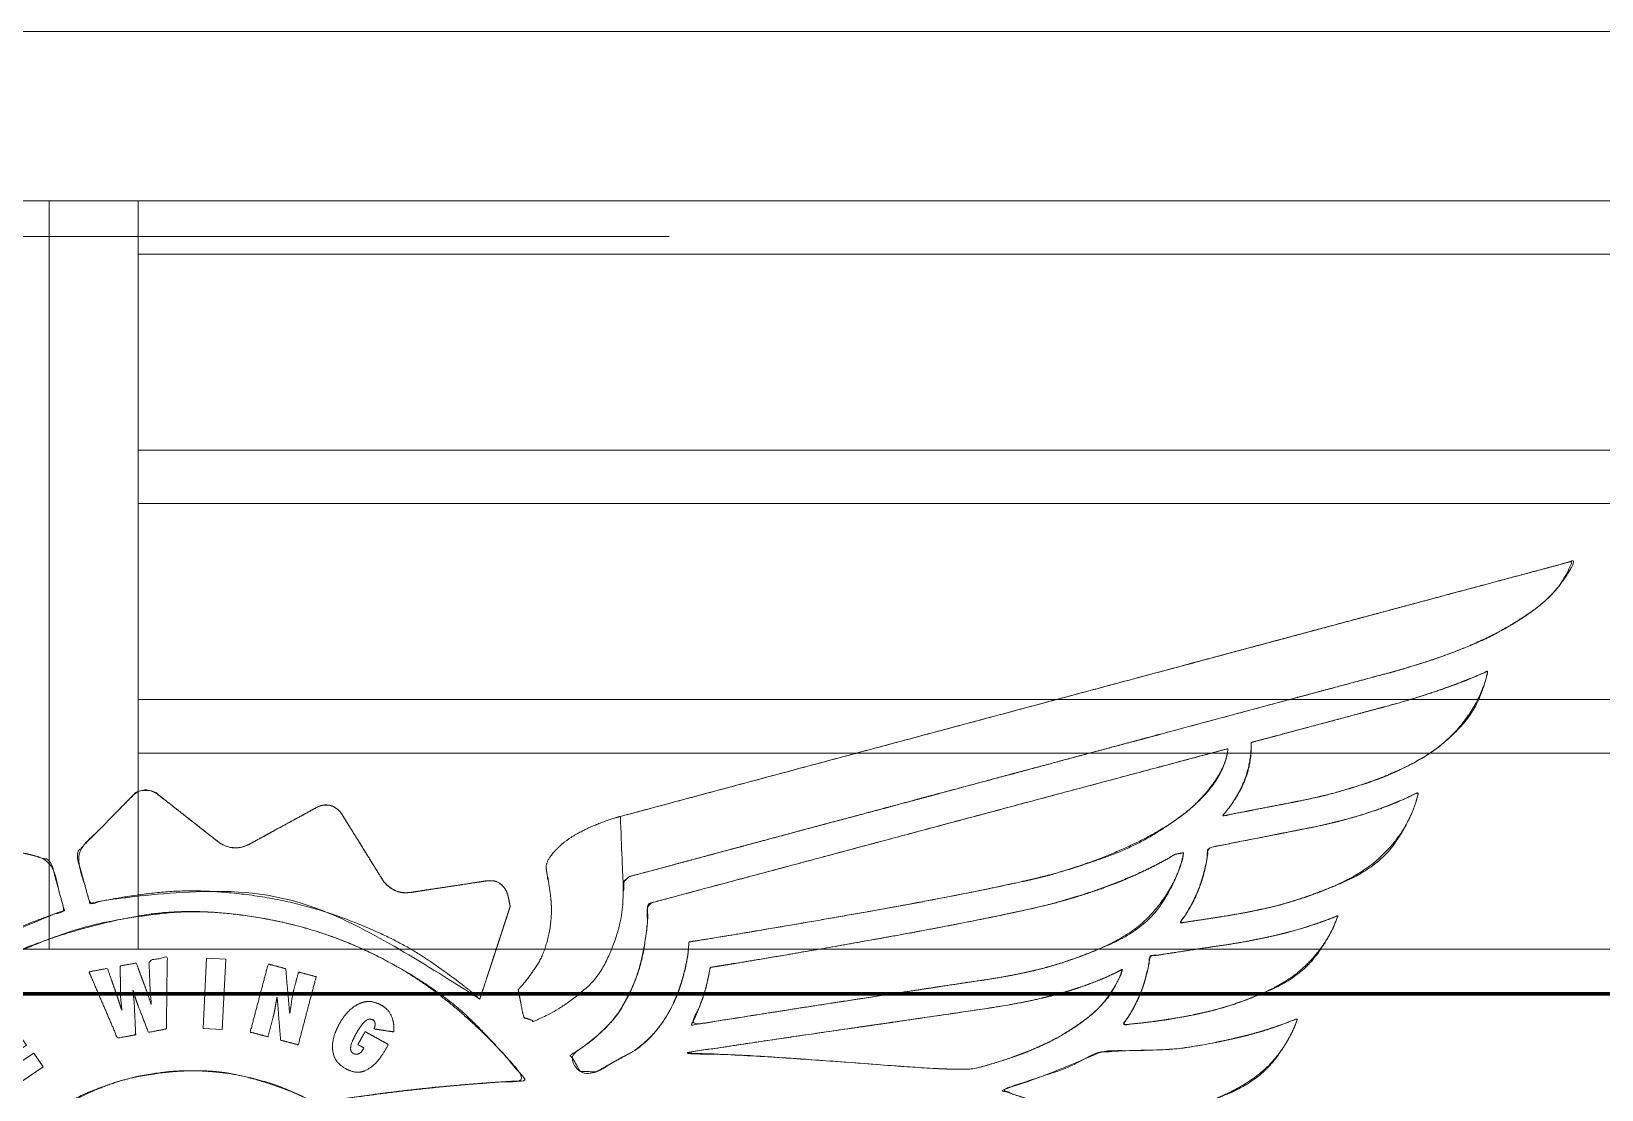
# Model space of a CAD drawing. Header units: millimetres. Extents: x -159872 to 386485, y -250577 to 158966.
# Drawn here: x 233226 to 234989, y -11558 to -10370 of the extents above; entities that cross this region are included whole.
import ezdxf

# ---------------------------------------------------------------- set-up
doc = ezdxf.new("R2010")
doc.units = ezdxf.units.MM
for name, color, linetype, lineweight in [('Layer 1', 7, 'Continuous', 25), ('LDS-elevation', 7, 'Continuous', 9), ('LDS-vport', 100, 'Continuous', 18)]:
    doc.layers.add(name, color=color, linetype=linetype, lineweight=lineweight)

# ---------------------------------------------------------------- blocks, each defined once
blk = doc.blocks.new('Group-236')
at = {"layer": 'Layer 1', "color": 250, "linetype": 'Continuous', "lineweight": 5, "transparency": 33554687, "flags": 128}
for points in [[(172766.6, 24967.5), (172745.3, 24968.6), (172749.3, 25047.5), (172770.7, 25046.4)], [(172516.5, 24965), (172522.7, 24955.9), (172536.3, 24965.2), (172546.8, 24949.8), (172533.2, 24940.5), (172540, 24930.5), (172555.2, 24940.9), (172565.7, 24925.5), (172532.9, 24903.1), (172488.3, 24968.3), (172521.1, 24990.7), (172531.6, 24975.3)]]:
    blk.add_lwpolyline(points, close=True, dxfattribs=at)
at = {"layer": 'Layer 1', "color": 250, "linetype": 'Continuous', "lineweight": 5, "transparency": 33554687}
for points, knots in [([(173213.9, 25206.4), (173211.8, 25205.9), (173209.7, 25205.3), (173172.2, 25193.9), (173149.9, 25176.8), (173148.9, 25175.8), (173147.8, 25174.9), (173146.7, 25173.9), (173145.7, 25172.9), (173128.8, 25157.5), (173132.6, 25136), (173132, 25138.2), (173132, 25137.3), (173132.1, 25136.7), (173132.3, 25136), (173132.5, 25136.1), (173132.7, 25136.1), (173132.8, 25135.8), (173132.8, 25135.4), (173132.8, 25136.2), (173133.1, 25134), (173132, 25141.6), (173138.4, 25096.9), (173128.9, 25052), (173109.6, 25023.5), (173101.3, 25014.2), (173100.2, 25013.1), (173099.1, 25012), (173099.2, 25011.4), (173099.4, 25010.8), (173101.7, 24999.5), (173105.2, 24979.9), (173108.4, 24980), (173116.3, 24977), (173114.8, 24975.3), (173151.9, 24993.3), (173178, 25016), (173179.2, 25017.2), (173180.4, 25018.5), (173183.3, 25021.4), (173186.2, 25024.4), (173200, 25044.3), (173215.4, 25089.5), (173217.3, 25120), (173217.2, 25126), (173217.2, 25126), (173217.1, 25126.1), (173217.1, 25126.5), (173217.1, 25127), (173217.3, 25133.7), (173223.9, 25138.5), (173222.8, 25138.6), (173233.9, 25141.6), (173256.1, 25147.5), (173296.5, 25158.4), (173336.8, 25169.2), (173404.8, 25187.4), (173472.8, 25205.6), (173554.8, 25227.6), (173636.7, 25249.6), (173722.5, 25272.5), (173808.3, 25295.5), (173878.3, 25314.3), (173948.4, 25333.1), (173999.7, 25346.8), (174051, 25360.6), (174058.2, 25362.5), (174065.4, 25364.5), (174074.1, 25366.7), (174082.7, 25368.9), (174164.8, 25393.3), (174233.8, 25432.5), (174264.8, 25459), (174288.5, 25495.4), (174275.5, 25490.8), (174233.3, 25479.6), (174120.2, 25449.3), (174043.9, 25428.9), (173962.1, 25406.9), (173880.3, 25385), (173547.1, 25295.7), (173213.9, 25206.4)], [0, 0, 0, 0.001204, 0.001204, 0.022734, 0.022734, 0.023828, 0.023828, 0.024958, 0.024958, 0.042483, 0.060008, 0.077533, 0.077533, 0.089847, 0.089847, 0.093318, 0.093318, 0.100451, 0.100451, 0.114544, 0.128637, 0.142729, 0.156822, 0.170915, 0.185007, 0.185007, 0.186785, 0.186785, 0.187455, 0.187455, 0.200573, 0.213691, 0.226809, 0.239927, 0.253046, 0.266164, 0.266164, 0.266831, 0.266831, 0.268395, 0.268395, 0.277622, 0.286849, 0.296076, 0.296076, 0.296107, 0.296107, 0.296852, 0.296852, 0.307039, 0.317226, 0.327412, 0.337599, 0.337599, 0.356128, 0.356128, 0.387366, 0.387366, 0.425007, 0.425007, 0.464395, 0.464395, 0.496573, 0.496573, 0.520146, 0.520146, 0.523456, 0.523456, 0.527407, 0.527407, 0.565402, 0.603398, 0.641393, 0.679389, 0.717385, 0.75538, 0.793376, 0.793376, 0.834108, 0.834108, 1, 1, 1]), ([(173922.2, 25289.4), (173922.3, 25288.1), (173922.3, 25286.7), (173921.9, 25245.3), (173891.9, 25209.3), (173890.8, 25208.1), (173889.8, 25206.9), (173891, 25207.2), (173892.3, 25207.4), (173929.7, 25214.7), (173968.6, 25222.2), (173969.9, 25222.5), (173971.2, 25222.7), (173971.8, 25222.9), (173972.4, 25223), (173990, 25226.4), (174006.8, 25230.5), (174007.4, 25230.7), (174007.9, 25230.8), (174012.7, 25232), (174017.5, 25233.3), (174100.4, 25256.6), (174173.9, 25319.3), (174186.7, 25363), (174187.3, 25366.3), (174187.9, 25369.6), (174186.4, 25368.9), (174184.8, 25368.1), (174136.2, 25347.1), (174078.6, 25331.2), (174076.6, 25330.7), (174074.7, 25330.2), (174072.7, 25329.6), (174070.7, 25329.1), (174008.4, 25312.4), (173927.6, 25290.9), (173924.9, 25290.2), (173922.2, 25289.4)], [0, 0, 0, 0.003065, 0.003065, 0.094433, 0.094433, 0.097521, 0.097521, 0.099997, 0.099997, 0.17429, 0.17429, 0.176778, 0.176778, 0.17791, 0.17791, 0.211557, 0.211557, 0.212682, 0.212682, 0.222312, 0.222312, 0.389758, 0.557204, 0.557204, 0.569494, 0.569494, 0.575865, 0.575865, 0.77024, 0.77024, 0.776726, 0.776726, 0.783434, 0.783434, 0.992994, 0.992994, 1, 1, 1]), ([(173896.2, 25282.5), (173887.5, 25280.2), (173878.9, 25277.9), (173752.5, 25244.1), (173659.2, 25219.2), (173578.5, 25197.6), (173497.9, 25176.1), (173436.3, 25159.6), (173374.8, 25143.2), (173333.9, 25132.2), (173293, 25121.3), (173266.4, 25114.2), (173249, 25109.6), (173247, 25109), (173245, 25108.5), (173245, 25106.8), (173245, 25105.2), (173244.7, 25084.7), (173237, 25037.1), (173220.8, 24999.8), (173209.2, 24982.4), (173206.9, 24979.7), (173204.7, 24977), (173203.8, 24976.1), (173203, 24975.1), (173186.6, 24958.1), (173166.4, 24943.9), (173156.4, 24937.8), (173159.5, 24936.6), (173165, 24926.7), (173168.4, 24921.2), (173168.5, 24920), (173178.1, 24920.1), (173185.9, 24919.7), (173186.2, 24919.7), (173186.6, 24919.6), (173187.3, 24920.1), (173188, 24920.5), (173204.2, 24929.7), (173220.8, 24938.6), (173221.5, 24939), (173222.2, 24939.4), (173224.1, 24940.4), (173225.9, 24941.3), (173243, 24952.4), (173267.8, 24982.7), (173277.4, 25005.7), (173278, 25007.2), (173278.6, 25008.8), (173279.2, 25010.4), (173279.8, 25012), (173285, 25027.4), (173289.9, 25051.6), (173290.1, 25054.9), (173290.2, 25056.9), (173290.8, 25063.1), (173291, 25065.6), (173293.8, 25066), (173299.9, 25067), (173298.3, 25066.7), (173305.9, 25067.9), (173339.1, 25073.3), (173422, 25087.3), (173497.7, 25100.6), (173575.3, 25114.7), (173644.2, 25128.7), (173673.5, 25135.2), (173677.9, 25136.2), (173682.2, 25137.3), (173682.3, 25137.3), (173682.5, 25137.3), (173685.3, 25138.1), (173688.1, 25138.7), (173688.2, 25138.7), (173688.3, 25138.8), (173693.1, 25139.9), (173697.9, 25141.1), (173798.3, 25170.4), (173851.2, 25212.6), (173853.3, 25214.5), (173855.5, 25216.4), (173857.2, 25217.9), (173858.8, 25219.4), (173891.9, 25252), (173896, 25280.1), (173896.1, 25281.3), (173896.2, 25282.5)], [0, 0, 0, 0.003258, 0.003258, 0.050897, 0.050897, 0.092061, 0.092061, 0.123478, 0.123478, 0.144342, 0.144342, 0.157925, 0.157925, 0.159523, 0.159523, 0.160765, 0.160765, 0.176234, 0.191702, 0.207171, 0.207171, 0.209788, 0.209788, 0.210732, 0.210732, 0.228258, 0.245785, 0.263311, 0.280838, 0.298364, 0.315891, 0.333417, 0.350944, 0.350944, 0.351774, 0.351774, 0.353643, 0.353643, 0.395733, 0.395733, 0.397616, 0.397616, 0.402277, 0.402277, 0.447959, 0.49364, 0.49364, 0.49677, 0.49677, 0.499875, 0.499875, 0.529708, 0.55954, 0.589372, 0.619205, 0.638813, 0.638813, 0.661598, 0.684382, 0.707167, 0.729952, 0.752736, 0.775521, 0.798305, 0.82109, 0.843875, 0.843875, 0.84726, 0.84726, 0.847359, 0.847359, 0.849593, 0.849593, 0.849693, 0.849693, 0.85352, 0.85352, 0.935272, 0.935272, 0.938744, 0.938744, 0.941437, 0.941437, 0.997588, 0.997588, 1, 1, 1]), ([(173056.1, 25001.5), (173073.2, 25053.5), (173090.2, 25105.5), (173089.9, 25106.9), (173088.6, 25113.2), (173087.8, 25117.1), (173087.9, 25116.9), (173085, 25125.5), (173075, 25134.5), (173063.9, 25134.2), (173060.3, 25133.6), (173047.3, 25131.6), (173038.7, 25130.3), (173027.1, 25128.5), (173015.5, 25126.8), (173000.9, 25124.6), (172980.9, 25121.5), (172977.4, 25120.9), (172965.7, 25120.7), (172952.4, 25128.1), (172947.1, 25134.9), (172945.2, 25138), (172934.3, 25155.6), (172926.7, 25167.9), (172920.5, 25177.7), (172914.4, 25187.6), (172909.8, 25195), (172902.8, 25206.2), (172901, 25209.3), (172895.8, 25215.7), (172883.3, 25220.7), (172873, 25216.7), (172869.8, 25214.9), (172858.2, 25208.6), (172850.6, 25204.4), (172840.3, 25198.8), (172830, 25193.2), (172817.1, 25186.1), (172799.3, 25176.4), (172796.2, 25174.6), (172785.3, 25170.4), (172770.2, 25172.9), (172762.9, 25177.4), (172760.1, 25179.7), (172743.8, 25192.5), (172732.4, 25201.4), (172723.3, 25208.6), (172714.2, 25215.7), (172707.3, 25221.1), (172696.9, 25229.3), (172694.1, 25231.6), (172687.1, 25235.8), (172673.5, 25236.2), (172665.3, 25228.9), (172662.7, 25226.2), (172647.9, 25211.2), (172637.6, 25200.6), (172627.5, 25190.4), (172617.5, 25180.2), (172610.1, 25172.6), (172602.7, 25165.1), (172610.5, 25136.7), (172618.3, 25108.3), (172619.1, 25108.5), (172619.5, 25108.7), (172623, 25109.4), (172606.4, 25106.3), (172689.1, 25121.9), (172753.8, 25123), (172853.5, 25112.2), (172976.8, 25063.1), (173043.5, 25012.5), (173049.8, 25007), (173056.1, 25001.5)], [0, 0, 0, 0.376291, 0.376291, 0.386307, 0.396323, 0.406339, 0.416355, 0.426371, 0.436387, 0.446402, 0.456418, 0.466434, 0.466434, 0.479896, 0.479896, 0.496805, 0.513714, 0.530623, 0.547532, 0.564441, 0.58135, 0.598259, 0.615167, 0.615167, 0.628706, 0.628706, 0.638873, 0.64904, 0.659208, 0.669375, 0.679543, 0.68971, 0.699878, 0.710045, 0.710045, 0.723711, 0.723711, 0.740876, 0.758041, 0.775205, 0.79237, 0.809535, 0.8267, 0.843864, 0.861029, 0.861029, 0.874772, 0.874772, 0.885093, 0.895415, 0.905736, 0.916057, 0.926378, 0.9367, 0.947021, 0.957342, 0.957342, 0.967347, 0.967347, 0.974707, 0.974707, 0.995263, 0.995263, 0.995848, 0.996433, 0.997017, 0.997602, 0.998187, 0.998772, 0.999357, 0.999941, 0.999941, 1, 1, 1]), ([(174018.5, 25200.5), (174018.4, 25200.5), (174018.4, 25200.5), (174017.1, 25200.2), (174016, 25199.9), (174016, 25199.9), (174015.9, 25199.9), (174015.3, 25199.7), (174014.8, 25199.6), (173997.5, 25195.4), (173979.3, 25191.9), (173978.7, 25191.8), (173978.1, 25191.7), (173976.4, 25191.3), (173974.7, 25191), (173924.7, 25181.2), (173877.3, 25171.9), (173875.7, 25171.6), (173874.1, 25171.2), (173874, 25169.7), (173873.9, 25168.1), (173867.9, 25122.1), (173843.6, 25088.9), (173842.8, 25087.9), (173841.9, 25086.8), (173842.6, 25086.9), (173843.4, 25087), (173864.6, 25090.2), (173886.2, 25093.5), (173886.9, 25093.6), (173887.6, 25093.7), (173888.6, 25093.8), (173889.6, 25094), (173919.8, 25098.8), (173947.1, 25105.3), (173948, 25105.5), (173948.9, 25105.7), (173953.2, 25106.8), (173957.5, 25107.9), (174031.4, 25128.9), (174096.9, 25186.8), (174108.9, 25227.5), (174109.5, 25230.5), (174110.1, 25233.6), (174108.8, 25233), (174107.6, 25232.3), (174068.9, 25213.5), (174021.7, 25201.3), (174020.1, 25200.9), (174018.5, 25200.5)], [0, 0, 0, 0.000086, 0.000086, 0.002442, 0.002442, 0.002526, 0.002526, 0.003743, 0.003743, 0.04048, 0.04048, 0.041704, 0.041704, 0.045073, 0.045073, 0.146021, 0.146021, 0.149365, 0.149365, 0.152652, 0.152652, 0.249357, 0.249357, 0.252578, 0.252578, 0.254258, 0.254258, 0.304691, 0.304691, 0.306375, 0.306375, 0.308728, 0.308728, 0.379187, 0.379187, 0.381514, 0.381514, 0.392606, 0.392606, 0.585128, 0.777651, 0.777651, 0.791813, 0.791813, 0.798234, 0.798234, 0.993458, 0.993458, 1, 1, 1]), ([(172267.7, 24785), (172226.5, 24821), (172185.3, 24857), (172184.8, 24858.4), (172182.7, 24864.5), (172181.5, 24868.2), (172181.4, 24868), (172179.5, 24876.8), (172183.6, 24889.7), (172193.2, 24895.2), (172196.6, 24896.5), (172208.9, 24901.4), (172216.9, 24904.7), (172227.8, 24909.1), (172238.7, 24913.5), (172252.3, 24919), (172271.1, 24926.6), (172274.4, 24927.9), (172284.6, 24933.7), (172292.2, 24946.9), (172293.3, 24955.4), (172293.3, 24959), (172293.8, 24979.7), (172294, 24994.2), (172294.3, 25005.8), (172294.5, 25017.4), (172294.7, 25026.1), (172295, 25039.3), (172295, 25042.9), (172296.8, 25053.9), (172307.2, 25062.3), (172315.3, 25063.6), (172319, 25063.6), (172332.1, 25064.1), (172340.8, 25064.4), (172352.6, 25064.9), (172364.3, 25065.3), (172379, 25065.8), (172399.2, 25066.6), (172402.8, 25066.6), (172414.3, 25068.6), (172426, 25078.4), (172430, 25086), (172431.2, 25089.4), (172438.7, 25108.7), (172443.9, 25122.2), (172448.1, 25133), (172452.3, 25143.8), (172455.4, 25152), (172460.2, 25164.3), (172461.4, 25167.7), (172465.3, 25174.9), (172476.8, 25182.2), (172487.6, 25180.1), (172491.2, 25179.1), (172511.6, 25173.7), (172525.9, 25170), (172539.7, 25166.3), (172553.6, 25162.6), (172563.8, 25159.9), (172574, 25157.2), (172581.8, 25128.8), (172589.6, 25100.5), (172588.8, 25100.2), (172588.3, 25100.1), (172585, 25099), (172600.9, 25104.8), (172521.8, 25075.9), (172465.6, 25043.9), (172385.4, 24983.6), (172304.4, 24878.5), (172272.9, 24801), (172270.3, 24793), (172267.7, 24785)], [0, 0, 0, 0.376253, 0.376253, 0.38627, 0.396286, 0.406303, 0.41632, 0.426337, 0.436353, 0.44637, 0.456387, 0.466404, 0.466404, 0.479867, 0.479867, 0.496778, 0.513688, 0.530599, 0.547509, 0.56442, 0.58133, 0.59824, 0.615151, 0.615151, 0.62869, 0.62869, 0.638859, 0.649027, 0.659195, 0.669364, 0.679532, 0.6897, 0.699869, 0.710037, 0.710037, 0.723705, 0.723705, 0.740871, 0.758037, 0.775204, 0.79237, 0.809536, 0.826703, 0.843869, 0.861035, 0.861035, 0.874779, 0.874779, 0.885102, 0.895424, 0.905746, 0.916068, 0.926391, 0.936713, 0.947035, 0.957357, 0.957357, 0.967363, 0.967363, 0.974723, 0.974723, 0.995285, 0.995285, 0.995867, 0.99645, 0.997032, 0.997614, 0.998196, 0.998778, 0.99936, 0.999942, 0.999942, 1, 1, 1]), ([(173846.4, 25165.8), (173846.2, 25165.7), (173846, 25165.7), (173841.5, 25164.8), (173837, 25163.9), (173836.8, 25163.9), (173836.6, 25163.8), (173834.3, 25162.4), (173832, 25161), (173779.1, 25130.9), (173703.3, 25109.7), (173699.8, 25108.7), (173696.2, 25107.8), (173696.1, 25107.8), (173696, 25107.8), (173693.6, 25107.1), (173690.7, 25106.4), (173690.5, 25106.4), (173690.4, 25106.4), (173686.5, 25105.4), (173682.5, 25104.5), (173638.2, 25094.6), (173549.3, 25077.4), (173456.9, 25060.8), (173375, 25046.8), (173332.6, 25039.8), (173318.2, 25037.5), (173316.5, 25037.2), (173314.8, 25036.9), (173314.6, 25036.1), (173314.5, 25035.2), (173312.7, 25025.2), (173305.5, 24997.8), (173295.1, 24975.4), (173294.3, 24973.8), (173293.5, 24972.2), (173298.9, 24973), (173304.4, 24973.9), (173362.3, 24983.1), (173498.6, 25004.3), (173607.9, 25020.8), (173615.7, 25021.9), (173623.6, 25023.1), (173625, 25023.3), (173626.3, 25023.5), (173655.6, 25028), (173682.2, 25034.4), (173683.4, 25034.7), (173684.6, 25035), (173690.4, 25036.4), (173696.2, 25037.9), (173772.6, 25060.6), (173832.9, 25118.2), (173845, 25157.3), (173845.7, 25161.5), (173846.4, 25165.8)], [0, 0, 0, 0.000453, 0.000453, 0.010345, 0.010345, 0.010797, 0.010797, 0.016572, 0.016572, 0.147989, 0.147989, 0.154086, 0.154086, 0.154271, 0.154271, 0.158387, 0.158387, 0.158579, 0.158579, 0.164105, 0.164105, 0.225922, 0.28774, 0.349557, 0.411374, 0.473192, 0.473192, 0.480683, 0.480683, 0.484453, 0.484453, 0.527625, 0.570796, 0.570796, 0.573925, 0.573925, 0.583631, 0.583631, 0.686129, 0.788628, 0.788628, 0.796027, 0.796027, 0.797281, 0.797281, 0.824744, 0.824744, 0.825978, 0.825978, 0.831978, 0.831978, 0.911833, 0.991687, 0.991687, 1, 1, 1]), ([(172780, 24917.1), (172823.9, 24908), (172863.8, 24888.8), (172867.7, 24886.7), (172871.5, 24884.5), (172876.4, 24885.3), (172881.3, 24886.1), (172988.7, 24903), (173097.1, 24909.5), (173102, 24909.8), (173107, 24910), (173101.1, 24918), (173095.2, 24926.1), (173029.4, 25000.7), (172891.9, 25077.9), (172735.2, 25105.9), (172611.6, 25083.8), (172495.7, 25040.1), (172375.7, 24937.6), (172296.8, 24803.1), (172277.6, 24706.8), (172276.5, 24697), (172275.4, 24687.2), (172279.7, 24689.4), (172283.9, 24691.6), (172378.4, 24738.7), (172477.1, 24777.1), (172481.6, 24778.8), (172486.1, 24780.5), (172488.4, 24784.4), (172490.7, 24788.3), (172526.5, 24841), (172603.3, 24893.1), (172648.7, 24908.7), (172653.4, 24909.9), (172658.1, 24911.2), (172658.2, 24911.2), (172658.3, 24911.2), (172660, 24911.7), (172661.9, 24912.2), (172662, 24912.2), (172662.1, 24912.2), (172666.7, 24913.4), (172671.3, 24914.5), (172736.1, 24926.1), (172780, 24917.1)], [0, 0, 0, 0.036016, 0.036016, 0.039608, 0.039608, 0.043628, 0.043628, 0.132129, 0.132129, 0.136149, 0.136149, 0.144263, 0.144263, 0.22535, 0.306437, 0.387523, 0.46861, 0.549697, 0.630783, 0.71187, 0.71187, 0.72, 0.72, 0.72396, 0.72396, 0.811164, 0.811164, 0.815127, 0.815127, 0.818842, 0.818842, 0.871369, 0.923896, 0.923896, 0.929217, 0.929217, 0.9293, 0.9293, 0.931214, 0.931214, 0.9313, 0.9313, 0.935913, 0.935913, 1, 1, 1]), ([(173959.2, 25075.3), (173959.2, 25075.3), (173959.2, 25075.3), (173958.1, 25075), (173957.1, 25074.8), (173957, 25074.8), (173957, 25074.7), (173956.1, 25074.5), (173955.1, 25074.3), (173926.8, 25067.5), (173895.6, 25062.6), (173894.6, 25062.5), (173893.6, 25062.3), (173892.2, 25062.1), (173890.8, 25061.9), (173850.3, 25055.8), (173811.3, 25049.9), (173810, 25049.7), (173808.7, 25049.5), (173808.5, 25048), (173808.3, 25046.6), (173801.5, 25004.8), (173779.4, 24974.4), (173778.6, 24973.4), (173777.8, 24972.4), (173778.1, 24972.4), (173778.4, 24972.4), (173786.3, 24973.4), (173794.4, 24974.2), (173794.7, 24974.2), (173795, 24974.2), (173796.3, 24974.4), (173797.7, 24974.5), (173839.2, 24979.2), (173874.7, 24987.6), (173875.9, 24987.9), (173877.1, 24988.2), (173880.7, 24989.1), (173884.3, 24990), (173946.2, 25007.7), (174004.5, 25056.2), (174018, 25090), (174018.8, 25092.6), (174019.6, 25095.1), (174018.7, 25094.8), (174017.8, 25094.4), (173991.3, 25083.6), (173961.3, 25075.8), (173960.3, 25075.5), (173959.2, 25075.3)], [0, 0, 0, 0.000093, 0.000093, 0.002763, 0.002763, 0.002855, 0.002855, 0.005244, 0.005244, 0.077397, 0.077397, 0.079813, 0.079813, 0.082948, 0.082948, 0.176783, 0.176783, 0.179901, 0.179901, 0.183316, 0.183316, 0.28388, 0.28388, 0.287231, 0.287231, 0.287947, 0.287947, 0.30931, 0.30931, 0.310028, 0.310028, 0.313694, 0.313694, 0.423193, 0.423193, 0.426795, 0.426795, 0.437903, 0.437903, 0.63102, 0.824138, 0.824138, 0.838227, 0.838227, 0.843242, 0.843242, 0.994924, 0.994924, 1, 1, 1]), ([(172669.2, 25003.2), (172668, 25007.4), (172666.7, 25011.3), (172666.6, 25011.3), (172666.5, 25011.2), (172666.9, 25007.2), (172667.9, 24998.7), (172668.1, 24993.8), (172668.9, 24977.6), (172669.6, 24961.4), (172659.4, 24959.5), (172649.2, 24957.6), (172633.2, 24994.8), (172617.2, 25032), (172627.6, 25034), (172637.9, 25035.9), (172643.2, 25020.7), (172648.5, 25005.5), (172649.9, 25001.3), (172652.6, 24992.9), (172653.9, 24988.7), (172654, 24988.7), (172654.1, 24988.7), (172653.8, 24993.1), (172652.7, 25001.8), (172652.6, 25006.3), (172652.4, 25022.4), (172652.2, 25038.6), (172661.2, 25040.3), (172670.2, 25042), (172675.8, 25026.9), (172681.5, 25011.7), (172683, 25007.6), (172685.6, 24999.4), (172687, 24995.3), (172687.1, 24995.3), (172687.2, 24995.3), (172687, 24999), (172686, 25007.8), (172685.8, 25012.5), (172685.2, 25028.6), (172684.5, 25044.7), (172694.8, 25046.7), (172705, 25048.6), (172704.6, 25008.3), (172704.1, 24967.9), (172693.9, 24966), (172683.8, 24964.1), (172678, 24979.3), (172672.1, 24994.6), (172670.4, 24999.1), (172669.2, 25003.2)], [0, 0, 0, 0.018608, 0.018608, 0.019061, 0.019061, 0.037542, 0.056023, 0.056023, 0.117945, 0.117945, 0.157597, 0.157597, 0.312366, 0.312366, 0.352608, 0.352608, 0.414178, 0.414178, 0.431177, 0.448177, 0.448177, 0.448608, 0.448608, 0.465569, 0.482529, 0.482529, 0.543912, 0.543912, 0.578718, 0.578718, 0.640043, 0.640043, 0.656639, 0.673236, 0.673236, 0.673616, 0.673616, 0.687793, 0.70197, 0.70197, 0.75078, 0.75078, 0.782376, 0.782376, 0.904591, 0.904591, 0.93586, 0.93586, 0.985269, 0.985269, 1, 1, 1]), ([(172826.3, 24992.4), (172825.5, 24986.9), (172824, 24981.5), (172821.1, 24970.3), (172818.1, 24959.1), (172808.2, 24961.8), (172798.2, 24964.4), (172808.3, 25002.6), (172818.4, 25040.8), (172828.2, 25038.2), (172838.1, 25035.6), (172840.3, 25010.4), (172842.5, 24985.3), (172842.6, 24985.3), (172842.7, 24985.4), (172843.8, 24992.2), (172845.6, 25005.7), (172847.3, 25012.4), (172849.9, 25022.1), (172852.5, 25031.8), (172862.4, 25029.2), (172872.3, 25026.6), (172862.2, 24988.4), (172852.2, 24950.2), (172842.2, 24952.8), (172832.3, 24955.4), (172830.4, 24979.5), (172828.5, 25003.5), (172828.4, 25003.5), (172828.3, 25003.4), (172827.2, 24997.9), (172826.3, 24992.4)], [0, 0, 0, 0.02583, 0.02583, 0.079274, 0.079274, 0.126685, 0.126685, 0.309082, 0.309082, 0.356033, 0.356033, 0.472678, 0.472678, 0.473356, 0.473356, 0.50506, 0.536763, 0.536763, 0.583363, 0.583363, 0.630867, 0.630867, 0.813926, 0.813926, 0.86153, 0.86153, 0.973381, 0.973381, 0.974009, 0.974009, 1, 1, 1]), ([(173692.6, 25003.8), (173691.5, 25003.6), (173690.5, 25003.3), (173662.5, 24996.7), (173631.9, 24991.9), (173630.8, 24991.7), (173629.6, 24991.6), (173622, 24990.4), (173614.3, 24989.3), (173511.3, 24974.1), (173366.4, 24953.3), (173296.6, 24942.5), (173291.8, 24941.7), (173287, 24940.9), (173292.7, 24940.8), (173298.4, 24940.6), (173333.4, 24939.3), (173404.8, 24935.2), (173494.4, 24928.5), (173548.7, 24924.6), (173594, 24922), (173611, 24923.3), (173612.1, 24923.6), (173613.1, 24923.8), (173617.3, 24924.9), (173621.4, 24926), (173679.5, 24942.5), (173743.9, 24981.9), (173768.3, 25012.2), (173776, 25029), (173776.9, 25032), (173777.8, 25034.9), (173776.5, 25034.2), (173775.2, 25033.5), (173740.6, 25016.3), (173698.6, 25005.3), (173697, 25004.9), (173695.4, 25004.5), (173695.3, 25004.5), (173695.3, 25004.5), (173694, 25004.3), (173692.7, 25003.9), (173692.6, 25003.9), (173692.6, 25003.8)], [0, 0, 0, 0.000764, 0.000764, 0.020808, 0.020808, 0.021581, 0.021581, 0.026574, 0.026574, 0.094056, 0.161539, 0.161539, 0.166223, 0.166223, 0.171693, 0.171693, 0.205179, 0.238664, 0.27215, 0.305635, 0.339121, 0.339121, 0.341224, 0.341224, 0.349601, 0.349601, 0.468283, 0.586965, 0.705646, 0.705646, 0.725348, 0.725348, 0.734775, 0.734775, 0.982644, 0.982644, 0.992249, 0.992249, 0.992517, 0.992517, 0.999727, 0.999727, 1, 1, 1]), ([(172924, 24997.5), (172930.5, 24999.6), (172941.4, 24996.9), (172945.2, 24994.7), (172953.6, 24990.1), (172960.4, 24973.8), (172959.2, 24964.6), (172948.3, 24966.3), (172937.4, 24968), (172938.4, 24970.1), (172938.5, 24976.6), (172936.1, 24978), (172934.5, 24978.9), (172929.7, 24978.7), (172924, 24973.6), (172919.3, 24966.6), (172917, 24962.3), (172916.4, 24961.3), (172916, 24960.3), (172914, 24956.6), (172911.4, 24950.4), (172910.6, 24944.4), (172912.7, 24941.1), (172914.1, 24940.3), (172916, 24939.3), (172921.4, 24940.2), (172925.2, 24945.1), (172926, 24946.6), (172922.6, 24948.5), (172919.1, 24950.4), (172923.2, 24957.7), (172927.3, 24965), (172940.3, 24957.7), (172953.3, 24950.5), (172952.5, 24949), (172951.7, 24947.5), (172949.9, 24944.3), (172943.8, 24934.5), (172933.4, 24923.8), (172920.8, 24918.4), (172909.5, 24921), (172905.5, 24923.2), (172901.7, 24925.3), (172893.5, 24933.1), (172889.9, 24946), (172892, 24960), (172896.5, 24970.3), (172898.3, 24973.6), (172900.1, 24976.8), (172906.5, 24986.1), (172917.5, 24995.5), (172924, 24997.5)], [0, 0, 0, 0.028191, 0.056383, 0.056383, 0.118382, 0.180381, 0.180381, 0.254147, 0.254147, 0.269893, 0.285639, 0.285639, 0.295952, 0.306266, 0.316579, 0.326892, 0.337205, 0.337205, 0.346939, 0.356673, 0.366407, 0.376141, 0.385875, 0.385875, 0.399173, 0.412471, 0.425769, 0.425769, 0.456144, 0.456144, 0.520409, 0.520409, 0.635265, 0.635265, 0.648299, 0.648299, 0.676537, 0.704775, 0.733013, 0.761251, 0.789489, 0.789489, 0.816013, 0.842537, 0.869061, 0.895584, 0.922108, 0.922108, 0.948072, 0.974036, 1, 1, 1]), ([(173913.9, 24959.8), (173913.9, 24959.8), (173913.8, 24959.8), (173912.8, 24959.5), (173911.8, 24959.3), (173911.7, 24959.3), (173911.7, 24959.3), (173910.6, 24959), (173909.6, 24958.8), (173881.5, 24952), (173850.6, 24947.2), (173849.4, 24947), (173848.2, 24946.8), (173846.7, 24946.6), (173845.1, 24946.4), (173835.2, 24945.3), (173813.5, 24944.2), (173782.7, 24943.7), (173761.4, 24942.6), (173751.9, 24941.5), (173750.4, 24941.3), (173748.9, 24941.1), (173747.4, 24940.1), (173745.9, 24939.1), (173735.4, 24933.3), (173709.5, 24922.2), (173682.4, 24912.9), (173657.6, 24905), (173645.1, 24900.4), (173643.8, 24899.2), (173644, 24899.1), (173644.3, 24899), (173646.9, 24897.8), (173649.6, 24896.6), (173667.3, 24890.1), (173707.8, 24879.6), (173750.3, 24873.8), (173790.8, 24870.3), (173819.7, 24870.9), (173829.4, 24872.1), (173830.6, 24872.4), (173831.8, 24872.7), (173835.9, 24873.8), (173840, 24874.8), (173894.7, 24890.8), (173956.7, 24935.5), (173972.5, 24973.9), (173973.4, 24976.8), (173974.3, 24979.7), (173973.3, 24979.2), (173972.3, 24978.8), (173946, 24968.1), (173916.2, 24960.4), (173915.1, 24960.1), (173913.9, 24959.8)], [0, 0, 0, 0.000016, 0.000016, 0.000409, 0.000409, 0.000425, 0.000425, 0.000828, 0.000828, 0.011396, 0.011396, 0.011805, 0.011805, 0.012334, 0.012334, 0.015703, 0.019072, 0.022441, 0.02581, 0.02581, 0.026335, 0.026335, 0.026964, 0.026964, 0.031189, 0.035414, 0.03964, 0.043865, 0.04809, 0.04809, 0.048719, 0.048719, 0.055451, 0.055451, 0.098779, 0.142106, 0.185434, 0.228762, 0.272089, 0.272089, 0.277376, 0.277376, 0.29602, 0.29602, 0.546631, 0.797241, 0.797241, 0.815569, 0.815569, 0.822099, 0.822099, 0.993377, 0.993377, 1, 1, 1])]:
    blk.add_open_spline(points, degree=2, knots=knots, dxfattribs=at)
at = {"layer": 'Layer 1', "linetype": 'Continuous', "lineweight": 5}
for points, knots in [([(173213.9, 25206.4), (173192.7, 25200.8), (173158.4, 25184.4), (173147.8, 25174.9), (173137, 25164.9), (173129.9, 25147), (173132.4, 25137.4), (173132.2, 25137.3), (173132, 25137.3), (173132.1, 25136.7), (173132.3, 25136), (173132.5, 25136.1), (173132.7, 25136.1), (173132.8, 25135.6), (173132.9, 25135.1), (173135.9, 25122.9), (173138, 25089.5), (173128.2, 25053.6), (173112.7, 25027.1), (173101.9, 25014.8), (173099.1, 25012), (173100.2, 25006.2), (173103.5, 24989.4), (173105.2, 24981), (173111, 24978.7), (173116.9, 24976.4), (173120.5, 24978.2), (173132.6, 24984.3), (173150, 24994.4), (173166.7, 25005.9), (173177.4, 25015.3), (173180.4, 25018.5), (173187.6, 25025.8), (173203.8, 25051.5), (173214.2, 25087.7), (173217.3, 25116.7), (173217.2, 25126), (173217.1, 25126.1), (173216.9, 25130.9), (173222.2, 25138.5), (173226.6, 25139.6), (173298.7, 25158.9), (173370.8, 25178.3), (173428.9, 25193.9), (173487.1, 25209.4), (173553.8, 25227.3), (173620.5, 25245.2), (173690.3, 25263.9), (173760.1, 25282.6), (173827.7, 25300.7), (173895.2, 25318.8), (173948.2, 25333), (174001.2, 25347.2), (174033.3, 25355.8), (174065.4, 25364.5), (174087, 25370.1), (174147.3, 25388.8), (174213.1, 25418.7), (174260.5, 25453.3), (174279.4, 25482.5), (174282.5, 25492.8), (173748.2, 25349.6), (173213.9, 25206.4)], [0, 0, 0, 0.000012, 0.000025, 0.000025, 0.000038, 0.000051, 0.000051, 0.000051, 0.000051, 0.000052, 0.000052, 0.000052, 0.000052, 0.000053, 0.000053, 0.000069, 0.000085, 0.000101, 0.000117, 0.000133, 0.000133, 0.000158, 0.000182, 0.000182, 0.0002, 0.0002, 0.000211, 0.000223, 0.000234, 0.000246, 0.000258, 0.000258, 0.000285, 0.000312, 0.000339, 0.000366, 0.000393, 0.000393, 0.003025, 0.005656, 0.005656, 0.04952, 0.04952, 0.084874, 0.084874, 0.125446, 0.125446, 0.167925, 0.167925, 0.209009, 0.209009, 0.241217, 0.241217, 0.260768, 0.260768, 0.273845, 0.286922, 0.3, 0.313077, 0.326154, 0.326154, 1, 1, 1]), ([(173922.2, 25289.4), (173923.3, 25267.3), (173906.6, 25225.8), (173889.8, 25206.9), (173909.7, 25210.8), (173950.3, 25218.7), (173971.2, 25222.7), (173980.7, 25224.6), (173999, 25228.6), (174007.9, 25230.8), (174027.1, 25235.7), (174079.4, 25252.7), (174133.6, 25282.6), (174171, 25320.8), (174185.5, 25356.4), (174187.9, 25369.6), (174162.7, 25358), (174105.5, 25338.6), (174074.7, 25330.2), (174042.8, 25321.6), (173965.4, 25301), (173922.2, 25289.4)], [0, 0, 0, 0.067509, 0.135019, 0.135019, 0.189147, 0.243276, 0.243276, 0.267881, 0.292486, 0.292486, 0.345142, 0.397797, 0.450452, 0.503108, 0.555763, 0.555763, 0.664946, 0.774128, 0.774128, 0.887064, 1, 1, 1]), ([(173896.2, 25282.5), (173865.8, 25274.4), (173835.4, 25266.3), (173791.2, 25254.5), (173747, 25242.7), (173695.9, 25229), (173644.8, 25215.4), (173595.1, 25202.1), (173545.3, 25188.8), (173499.1, 25176.4), (173452.8, 25164), (173412.1, 25153.1), (173371.5, 25142.3), (173338.5, 25133.5), (173305.6, 25124.7), (173277, 25117), (173250.6, 25110), (173245, 25108.5), (173245, 25103.5), (173244.2, 25084), (173239.2, 25049.5), (173227.4, 25011.9), (173211.5, 24985.2), (173204.7, 24977), (173194.7, 24965.5), (173170.2, 24946.1), (173158, 24938.5), (173163.5, 24929.3), (173168.9, 24920.1), (173173.4, 24920), (173182.2, 24919.8), (173186.6, 24919.6), (173195.2, 24924.6), (173213.4, 24934.6), (173222.2, 24939.4), (173227.8, 24942.3), (173242.6, 24952.8), (173258.2, 24970.1), (173270.2, 24989.4), (173276.8, 25004.1), (173278.6, 25008.8), (173280.4, 25013.6), (173284.8, 25027.1), (173288.2, 25041.8), (173289.8, 25051.8), (173290.1, 25054.7), (173290.1, 25054.7), (173290.5, 25060.2), (173291, 25065.6), (173295.5, 25066.3), (173300.1, 25067), (173300.1, 25067), (173309.4, 25068.5), (173341.8, 25073.8), (173389.4, 25081.8), (173447.2, 25091.7), (173510.5, 25102.9), (173574.3, 25114.7), (173633.7, 25126.4), (173671.3, 25134.7), (173682.2, 25137.3), (173683.7, 25137.7), (173686.9, 25138.4), (173688.3, 25138.8), (173716.9, 25145.9), (173791.4, 25172.3), (173842.5, 25205.1), (173855.5, 25216.4), (173875.6, 25234), (173895, 25267.9), (173896.2, 25282.5)], [0, 0, 0, 0.005236, 0.005236, 0.012839, 0.012839, 0.02164, 0.02164, 0.030206, 0.030206, 0.038173, 0.038173, 0.045175, 0.045175, 0.050848, 0.050848, 0.055766, 0.060683, 0.060683, 0.064853, 0.069022, 0.073191, 0.07736, 0.08153, 0.08153, 0.087544, 0.093557, 0.093557, 0.098034, 0.098034, 0.099882, 0.101729, 0.101729, 0.105886, 0.110044, 0.110044, 0.112618, 0.115191, 0.117765, 0.120339, 0.122912, 0.122912, 0.125466, 0.128021, 0.130575, 0.133129, 0.135683, 0.135683, 0.559192, 0.559192, 0.9166, 0.9166, 0.919828, 0.923055, 0.926282, 0.92951, 0.932737, 0.935964, 0.939192, 0.942419, 0.945647, 0.945647, 0.946101, 0.946556, 0.946556, 0.955316, 0.964075, 0.972835, 0.972835, 0.986417, 1, 1, 1]), ([(173056.1, 25001.5), (173073.2, 25053.5), (173090.2, 25105.5), (173088.9, 25111.6), (173087.7, 25117.6), (173086.8, 25121.7), (173079.8, 25131.7), (173068, 25134.8), (173063.9, 25134.2), (173020.6, 25127.6), (172977.3, 25121), (172973.3, 25120.4), (172959.9, 25122.8), (172949.3, 25131.4), (172947.1, 25134.9), (172924, 25172.1), (172900.9, 25209.3), (172898.8, 25212.8), (172888.7, 25219.8), (172876.6, 25218.6), (172873, 25216.6), (172834.5, 25195.6), (172796.1, 25174.7), (172792.5, 25172.7), (172779.1, 25170.4), (172766.2, 25174.9), (172763, 25177.4), (172728.5, 25204.5), (172694.1, 25231.5), (172690.8, 25234), (172679, 25237.2), (172668, 25231.9), (172665.3, 25228.8), (172634, 25197), (172602.7, 25165.1), (172610.5, 25136.7), (172618.3, 25108.3), (172619.4, 25108.6), (172620.5, 25109), (172649.6, 25115.9), (172737.6, 25125.9), (172853.1, 25111.2), (172961.6, 25070.1), (173034, 25020.8), (173056.1, 25001.5)], [0, 0, 0, 0.104661, 0.104661, 0.116521, 0.116521, 0.124384, 0.132248, 0.140111, 0.140111, 0.224076, 0.224076, 0.231958, 0.23984, 0.247723, 0.247723, 0.331498, 0.331498, 0.339337, 0.347176, 0.355015, 0.355015, 0.439144, 0.439144, 0.44701, 0.454876, 0.462741, 0.462741, 0.546617, 0.546617, 0.55446, 0.562303, 0.570147, 0.570147, 0.655614, 0.655614, 0.711959, 0.711959, 0.714202, 0.714202, 0.771362, 0.828521, 0.885681, 0.94284, 1, 1, 1]), ([(174018.5, 25200.5), (174017.7, 25200.3), (174016.5, 25200), (174015.9, 25199.9), (174006.8, 25197.6), (173987.8, 25193.5), (173978.1, 25191.7), (173951.4, 25186.4), (173899.3, 25176.2), (173874.1, 25171.2), (173871.9, 25146.1), (173855.4, 25104.1), (173841.9, 25086.8), (173853.3, 25088.5), (173876.1, 25091.9), (173887.6, 25093.7), (173903.8, 25096.2), (173934.5, 25102.2), (173948.9, 25105.7), (173983.2, 25114.5), (174066.4, 25149.9), (174105.3, 25209.1), (174110.1, 25233.6), (174089.9, 25223.3), (174043.9, 25206.8), (174018.5, 25200.5)], [0, 0, 0, 0.001622, 0.003243, 0.003243, 0.026814, 0.050384, 0.050384, 0.115254, 0.180124, 0.180124, 0.243894, 0.307664, 0.307664, 0.340924, 0.374184, 0.374184, 0.42063, 0.467076, 0.467076, 0.577786, 0.688496, 0.799207, 0.799207, 0.899603, 1, 1, 1]), ([(172267.7, 24785), (172226.5, 24821), (172185.3, 24857), (172183.3, 24862.9), (172181.3, 24868.8), (172179.9, 24872.7), (172180.9, 24884.8), (172189.5, 24893.5), (172193.3, 24895.1), (172233.8, 24911.5), (172274.4, 24928), (172278.2, 24929.5), (172288.5, 24938.5), (172293.2, 24951.3), (172293.3, 24955.4), (172294.1, 24999.1), (172295, 25042.9), (172295.1, 25047), (172300.2, 25058.1), (172311.2, 25063.4), (172315.3, 25063.5), (172359.1, 25065.1), (172402.8, 25066.7), (172406.9, 25066.8), (172419.6, 25071.7), (172428.4, 25082.2), (172429.9, 25086), (172445.7, 25126.8), (172461.5, 25167.7), (172463, 25171.5), (172471.6, 25180.2), (172483.7, 25181.3), (172487.6, 25180.1), (172530.8, 25168.7), (172574, 25157.2), (172581.8, 25128.8), (172589.6, 25100.5), (172588.4, 25100.1), (172587.3, 25099.8), (172558.8, 25091), (172478, 25054.6), (172386.3, 24983), (172313.9, 24892.3), (172276.8, 24812.9), (172267.7, 24785)], [0, 0, 0, 0.104872, 0.104872, 0.116757, 0.116757, 0.124637, 0.132516, 0.140395, 0.140395, 0.224363, 0.224363, 0.232244, 0.240125, 0.248006, 0.248006, 0.331819, 0.331819, 0.339662, 0.347504, 0.355346, 0.355346, 0.439307, 0.439307, 0.447176, 0.455045, 0.462914, 0.462914, 0.546704, 0.546704, 0.554546, 0.562389, 0.570231, 0.570231, 0.655673, 0.655673, 0.712011, 0.712011, 0.714235, 0.714235, 0.771388, 0.828541, 0.885694, 0.942847, 1, 1, 1]), ([(173846.4, 25165.8), (173844, 25165.2), (173839.1, 25164.3), (173836.6, 25163.8), (173809.2, 25147.1), (173738.7, 25118.8), (173696.2, 25107.8), (173694.9, 25107.5), (173692.1, 25106.7), (173690.4, 25106.4), (173680.5, 25104), (173646.9, 25096.6), (173594.3, 25086), (173537.6, 25075.3), (173480.1, 25064.9), (173425.4, 25055.4), (173377, 25047.2), (173338.3, 25040.7), (173319.1, 25037.6), (173314.8, 25036.9), (173313.9, 25031.7), (173309.2, 25009.9), (173298.4, 24981.7), (173293.5, 24972.2), (173309.9, 24974.8), (173363.2, 24983.2), (173443.2, 24995.7), (173530.5, 25009.1), (173600, 25019.6), (173623.6, 25023.1), (173639.7, 25025.5), (173670.3, 25031.4), (173684.6, 25035), (173719.4, 25043.8), (173803.6, 25079.9), (173842.1, 25140.5), (173846.4, 25165.8)], [0, 0, 0, 0.009355, 0.01871, 0.01871, 0.138313, 0.257915, 0.257915, 0.261538, 0.26516, 0.26516, 0.286906, 0.308652, 0.330398, 0.352144, 0.37389, 0.395636, 0.417382, 0.439128, 0.460874, 0.460874, 0.487141, 0.513408, 0.539675, 0.539675, 0.580422, 0.621168, 0.661915, 0.702662, 0.743408, 0.743408, 0.771027, 0.798646, 0.798646, 0.865764, 0.932882, 1, 1, 1]), ([(172275.4, 24687.2), (172326.6, 24713.4), (172432.1, 24760.1), (172486.1, 24780.5), (172493, 24792.1), (172516.9, 24825.1), (172556.8, 24862.6), (172603.9, 24892.2), (172644, 24907.4), (172658.1, 24911.2), (172659, 24911.4), (172661, 24911.9), (172662.1, 24912.2), (172675.9, 24915.7), (172717.3, 24921.9), (172771.5, 24919.5), (172823.6, 24907.1), (172860, 24891), (172871.5, 24884.5), (172930, 24894.3), (173047.8, 24907), (173107, 24910), (173086.3, 24938.1), (173012.9, 25011.5), (172891.4, 25076.5), (172755, 25103.6), (172647.9, 25091.8), (172577, 25072.4), (172479.8, 25028.4), (172377, 24936.8), (172305.6, 24820.7), (172279.2, 24721.5), (172275.4, 24687.2)], [0, 0, 0, 0.090042, 0.180085, 0.180085, 0.201185, 0.222286, 0.243386, 0.264487, 0.285587, 0.285587, 0.286904, 0.288222, 0.288222, 0.305878, 0.323535, 0.341192, 0.358849, 0.376506, 0.376506, 0.455555, 0.534605, 0.534605, 0.581144, 0.627684, 0.674223, 0.720763, 0.767302, 0.813842, 0.860381, 0.906921, 0.95346, 1, 1, 1]), ([(173959.2, 25075.3), (173958.7, 25075.1), (173957.6, 25074.9), (173957, 25074.7), (173942, 25071), (173910.3, 25064.8), (173893.6, 25062.3), (173871.9, 25059), (173829.4, 25052.7), (173808.7, 25049.5), (173805.8, 25026.7), (173790.1, 24988.3), (173777.8, 24972.4), (173782.1, 24972.9), (173790.6, 24973.8), (173795, 24974.2), (173817.2, 24976.6), (173858.4, 24983.6), (173877.1, 24988.2), (173905.8, 24995.5), (173976.6, 25025.4), (174013.4, 25074.8), (174019.6, 25095.1), (174005.6, 25089.3), (173975.4, 25079.3), (173959.2, 25075.3)], [0, 0, 0, 0.001774, 0.003547, 0.003547, 0.049393, 0.095239, 0.095239, 0.15472, 0.214202, 0.214202, 0.279343, 0.344484, 0.344484, 0.358404, 0.372325, 0.372325, 0.443481, 0.514636, 0.514636, 0.624351, 0.734065, 0.84378, 0.84378, 0.92189, 1, 1, 1]), ([(173692.6, 25003.8), (173677.7, 25000.1), (173646.1, 24994.1), (173629.6, 24991.6), (173576.3, 24983.6), (173433.9, 24963.1), (173320.8, 24946.3), (173287, 24940.9), (173299.8, 24940.6), (173339.3, 24939), (173392.5, 24935.9), (173444.3, 24932.3), (173492.8, 24928.7), (173536, 24925.5), (173572.1, 24923.2), (173599, 24922.4), (173610.8, 24923.3), (173613.1, 24923.8), (173627.6, 24927.5), (173670, 24941), (173719.7, 24965.3), (173758.1, 24996.3), (173774.7, 25024.6), (173777.8, 25034.9), (173759.6, 25025.3), (173718.2, 25010.2), (173695.4, 25004.5), (173694.7, 25004.4), (173693.3, 25004), (173692.6, 25003.8)], [0, 0, 0, 0.011156, 0.022313, 0.022313, 0.058314, 0.094316, 0.130318, 0.130318, 0.143831, 0.157343, 0.170855, 0.184368, 0.19788, 0.211392, 0.224904, 0.238417, 0.251929, 0.251929, 0.335657, 0.419386, 0.503114, 0.586843, 0.670571, 0.670571, 0.830817, 0.991063, 0.991063, 0.995531, 1, 1, 1]), ([(173913.9, 24959.8), (173913.3, 24959.7), (173912.3, 24959.4), (173911.7, 24959.3), (173896.7, 24955.6), (173865, 24949.4), (173848.2, 24946.8), (173842.8, 24946), (173824.7, 24944.5), (173798.1, 24943.9), (173771.7, 24943.3), (173754.1, 24941.9), (173748.9, 24941.1), (173742.9, 24937.1), (173719, 24925.7), (173681.7, 24912.6), (173651.5, 24903), (173643.3, 24899.4), (173644.3, 24899), (173655, 24894.2), (173693.3, 24882.5), (173750.8, 24873.2), (173802.3, 24870), (173827.1, 24871.6), (173831.8, 24872.7), (173860.5, 24880.1), (173931.3, 24910), (173968.1, 24959.3), (173974.3, 24979.7), (173960.3, 24973.8), (173930.1, 24963.8), (173913.9, 24959.8)], [0, 0, 0, 0.000251, 0.000501, 0.000501, 0.006769, 0.013036, 0.013036, 0.015066, 0.017096, 0.019126, 0.021156, 0.023186, 0.023186, 0.025969, 0.028751, 0.031533, 0.034315, 0.037097, 0.037097, 0.066901, 0.096705, 0.126509, 0.156314, 0.186118, 0.186118, 0.370039, 0.55396, 0.737882, 0.737882, 0.868941, 1, 1, 1])]:
    blk.add_open_spline(points, degree=2, knots=knots, dxfattribs=at)
blk = doc.blocks.new('Group-237')
at = {"layer": 'LDS-elevation', "transparency": 33554687, "flags": 128}
blk.add_lwpolyline([(169532.5, 25007.5), (175432.4, 25007.5), (175432.4, 24187.5), (169532.5, 24187.5)], close=True, dxfattribs=at)
at = {"layer": 'LDS-elevation', "color": 7, "transparency": 33554687}
blk.add_blockref('Group-236', (0, 0), dxfattribs=at)

msp = doc.modelspace()

# ---------------------------------------------------------------- linework, layer by layer
at = {"layer": 'LDS-elevation', "transparency": 33554687}
for p, q in [((230890.45414, -10560), (233942.02596, -10560)), ((230890.45414, -10600), (233942.02596, -10600))]:
    msp.add_line(p, q, dxfattribs=at)
at = {"layer": 'LDS-elevation', "transparency": 33554687, "flags": 128}
for points in [[(230206.00123, -10370), (236105.93819, -10370), (236105.93819, -10560), (230206.00123, -10560)], [(230206.00123, -11400), (233246.00596, -11400), (233246.00596, -10560), (230206.00123, -10560)], [(233246.00596, -10560), (233346.00596, -10560), (233346.00596, -11400), (233246.00596, -11400)], [(233346.00596, -10560), (236005.93819, -10560), (236005.93819, -10620), (233346.00596, -10620)], [(233346.00596, -10620), (236005.93819, -10620), (236005.93819, -10840), (233346.00596, -10840)], [(233346.00596, -10840), (236005.93819, -10840), (236005.93819, -10900), (233346.00596, -10900)], [(233346.00596, -10900), (236005.93819, -10900), (236005.93819, -11120), (233346.00596, -11120)], [(233346.00596, -11120), (236005.93819, -11120), (236005.93819, -11180), (233346.00596, -11180)], [(233346.00596, -11180), (236005.93819, -11180), (236005.93819, -11400), (233346.00596, -11400)], [(230206.00123, -11400), (236105.93819, -11400), (236105.93819, -11450), (230206.00123, -11450)]]:
    msp.add_lwpolyline(points, close=True, dxfattribs=at)
at = {"layer": 'LDS-vport', "lineweight": 100, "transparency": 33554687}
msp.add_line((236105.93819, -11450), (230206.00123, -11450), dxfattribs=at)

# ---------------------------------------------------------------- block references
at = {"layer": 'LDS-elevation', "color": 7, "transparency": 33554687}
msp.add_blockref('Group-237', (60673.51323, -36457.51522), dxfattribs=at)

doc.saveas('drawing.dxf')
